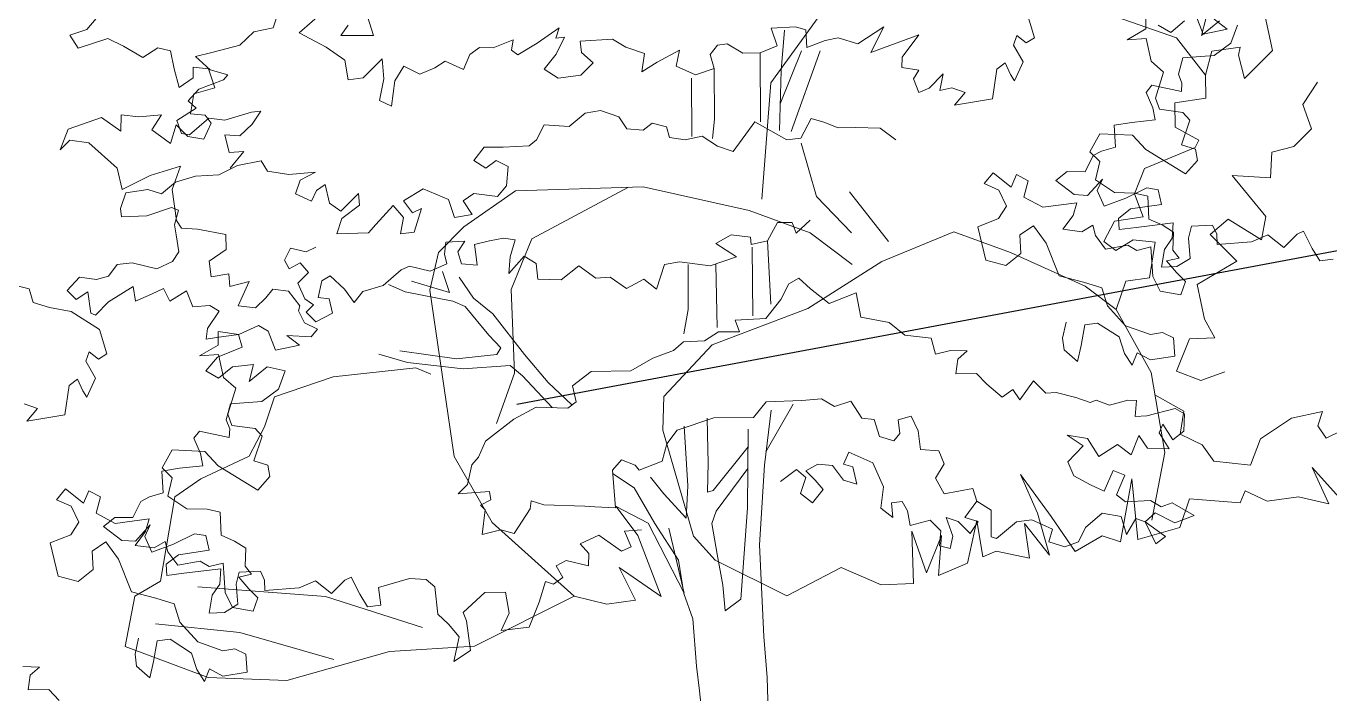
# Model space of a CAD drawing. Header units: millimetres. Extents: x -242231 to 419123, y -2399 to 525285.
# Drawn here: x -237621 to -233325, y 66756 to 68955 of the extents above; entities that cross this region are included whole.
import ezdxf

# ---------------------------------------------------------------- set-up
doc = ezdxf.new("R2010")
doc.units = ezdxf.units.MM

msp = doc.modelspace()

# ---------------------------------------------------------------- linework, layer by layer
at = {"color": 251, "linetype": 'Continuous', "lineweight": 15}
for p, q in [((-235167.388, 68768.681), (-234946.495, 69073.22)), ((-236806.983, 68949.551), (-236780.258, 69027.755)), ((-237420.162, 68943.307), (-237390.05, 68979.679)), ((-236721.377, 68933.146), (-236635.451, 69007.212)), ((-236475.697, 68923.862), (-236503.481, 69010.685)), ((-234322.496, 68996.793), (-234298.185, 68916.917)), ((-234105.91, 69012.392), (-233830.626, 68916.101)), ((-233932.245, 68945.565), (-233932.161, 68989.859)), ((-233766.79, 68991.021), (-233743.285, 68928.964)), ((-233748.488, 68923.736), (-233734.596, 68979.303)), ((-233514.334, 68875.063), (-233539.256, 68986.615)), ((-237476.303, 68925.696), (-237420.162, 68943.307)), ((-236916.759, 68892.607), (-236870.498, 68936.383)), ((-236870.498, 68936.383), (-236806.983, 68949.551)), ((-236559.047, 68958.592), (-236583.357, 68923.862)), ((-235864.977, 68949.237), (-235937.42, 68899.174)), ((-235875.376, 68915.297), (-235864.977, 68949.237)), ((-235085.379, 68952.185), (-235166.412, 68948.173)), ((-235166.412, 68948.173), (-235146.033, 68890.288)), ((-235122.311, 68941.919), (-235133.139, 68808.416)), ((-235051.436, 68943.262), (-235085.379, 68952.185)), ((-235048.596, 68884.196), (-235051.436, 68943.262)), ((-234794.507, 68953.109), (-234880.25, 68897.165)), ((-234837.488, 68867.553), (-234794.507, 68953.109)), ((-233993.729, 68910.34), (-233932.245, 68945.565)), ((-233849.202, 68934.155), (-233890.877, 68958.465)), ((-233804.054, 68972.356), (-233849.202, 68934.155)), ((-233689.448, 68972.356), (-233748.488, 68923.736)), ((-233743.285, 68928.964), (-233663.523, 68945.053)), ((-233663.523, 68945.053), (-233706.28, 68977.618)), ((-233651.558, 68898.442), (-233630.409, 68958.465)), ((-237449.271, 68881.963), (-237476.303, 68925.696)), ((-237350.823, 68913.646), (-237449.271, 68881.963)), ((-237299.193, 68888.446), (-237350.823, 68913.646)), ((-236631.978, 68885.661), (-236721.377, 68933.146)), ((-236583.357, 68923.862), (-236475.697, 68923.862)), ((-236016.393, 68909.658), (-236081.41, 68883.206)), ((-236021.625, 68875.71), (-236016.393, 68909.658)), ((-235937.42, 68899.174), (-236000.983, 68860.906)), ((-235847.317, 68918.197), (-235875.376, 68915.297)), ((-235874.739, 68862.142), (-235847.317, 68918.197)), ((-235688.606, 68911.99), (-235794.926, 68905.546)), ((-235794.926, 68905.546), (-235791.306, 68867.889)), ((-235644.362, 68885.328), (-235688.606, 68911.99)), ((-235311.39, 68896.508), (-235342.404, 68892.136)), ((-235259.771, 68865.403), (-235311.39, 68896.508)), ((-234988.015, 68907.705), (-235048.596, 68884.196)), ((-234945.179, 68916.483), (-234988.015, 68907.705)), ((-234880.25, 68897.165), (-234945.179, 68916.483)), ((-234679.39, 68926.312), (-234837.488, 68867.553)), ((-234734.161, 68852.592), (-234679.39, 68926.312)), ((-234357.225, 68923.862), (-234367.644, 68892.607)), ((-234325.97, 68899.552), (-234357.225, 68923.862)), ((-234298.185, 68916.917), (-234325.97, 68899.552)), ((-233930.828, 68914.555), (-233993.729, 68910.34)), ((-233914.729, 68839.223), (-233930.828, 68914.555)), ((-233830.626, 68916.101), (-233735.783, 68793.477)), ((-233706.813, 68857.751), (-233651.558, 68898.442)), ((-237235.774, 68851.414), (-237299.193, 68888.446)), ((-237186.988, 68883.804), (-237235.774, 68851.414)), ((-237144.927, 68873.388), (-237186.988, 68883.804)), ((-237132.439, 68813.859), (-237144.927, 68873.388)), ((-237062.621, 68854.404), (-237008.68, 68867.988)), ((-237013.956, 68811.153), (-237062.621, 68854.404)), ((-237008.68, 68867.988), (-236916.759, 68892.607)), ((-236570.946, 68842.795), (-236631.978, 68885.661)), ((-236158.229, 68861.205), (-236179.731, 68812.521)), ((-236127.179, 68884.032), (-236158.229, 68861.205)), ((-236081.41, 68883.206), (-236127.179, 68884.032)), ((-236000.983, 68860.906), (-236021.625, 68875.71)), ((-235913.959, 68813.491), (-235874.739, 68862.142)), ((-235791.306, 68867.889), (-235752.244, 68833.855)), ((-235583.16, 68864.823), (-235644.362, 68885.328)), ((-235592.1, 68804.021), (-235583.16, 68864.823)), ((-235468.555, 68875.242), (-235541.837, 68836.409)), ((-235478.973, 68823.148), (-235468.555, 68875.242)), ((-235342.404, 68892.136), (-235367.563, 68861.179)), ((-235367.563, 68861.179), (-235354.362, 68815.382)), ((-235202.185, 68866.77), (-235259.771, 68865.403)), ((-235146.033, 68890.288), (-235202.185, 68866.77)), ((-235202.185, 68866.77), (-235201.14, 68639.387)), ((-235065.686, 68873.314), (-235136.113, 68698.576)), ((-235004.166, 68873.314), (-235100.136, 68607.552)), ((-234735.702, 68818.635), (-234734.161, 68852.592)), ((-234367.644, 68892.607), (-234336.388, 68837.04)), ((-233824.502, 68796.892), (-233809.636, 68850.018)), ((-233809.636, 68850.018), (-233706.813, 68857.751)), ((-233735.783, 68793.477), (-233713.991, 68872.412)), ((-233713.991, 68872.412), (-233621.171, 68885.78)), ((-233621.171, 68885.78), (-233627.134, 68858.817)), ((-233627.134, 68858.817), (-233607.21, 68781.974)), ((-233607.21, 68781.974), (-233514.334, 68875.063)), ((-237116.365, 68752.999), (-237132.439, 68813.859)), ((-237070.257, 68819.781), (-237070.533, 68784.657)), ((-237019.918, 68813.859), (-237070.257, 68819.781)), ((-236999.192, 68751.677), (-237019.918, 68813.859)), ((-236956.404, 68794.802), (-237013.956, 68811.153)), ((-236559.257, 68777.805), (-236570.946, 68842.795)), ((-236447.914, 68847.459), (-236510.519, 68785.096)), ((-236441.95, 68781.452), (-236447.914, 68847.459)), ((-236376.085, 68823.229), (-236405.708, 68774.561)), ((-236322.982, 68796.551), (-236376.085, 68823.229)), ((-236274.218, 68817.129), (-236322.982, 68796.551)), ((-236240.217, 68839.212), (-236274.218, 68817.129)), ((-236179.731, 68812.521), (-236240.217, 68839.212)), ((-235868.244, 68783.875), (-235913.959, 68813.491)), ((-235752.244, 68833.855), (-235792.924, 68793.329)), ((-235541.837, 68836.409), (-235592.1, 68804.021)), ((-235414.937, 68794.826), (-235478.973, 68823.148)), ((-235354.362, 68815.382), (-235414.937, 68794.826)), ((-235354.362, 68815.382), (-235353.202, 68648.534)), ((-235133.139, 68808.416), (-235138.489, 68610.839)), ((-234679.613, 68809.669), (-234735.702, 68818.635)), ((-234697.569, 68781.473), (-234679.613, 68809.669)), ((-234423.211, 68812.73), (-234437.102, 68715.488)), ((-234395.427, 68833.567), (-234423.211, 68812.73)), ((-234378.063, 68795.364), (-234395.427, 68833.567)), ((-234336.388, 68837.04), (-234364.171, 68774.528)), ((-233873.504, 68803.786), (-233914.729, 68839.223)), ((-237070.533, 68784.657), (-237116.365, 68752.999)), ((-237050.989, 68747.734), (-236969.723, 68778.586)), ((-236969.723, 68778.586), (-236956.404, 68794.802)), ((-236510.519, 68785.096), (-236559.257, 68777.805)), ((-236456.032, 68709.69), (-236441.95, 68781.452)), ((-236405.708, 68774.561), (-236416.658, 68691.178)), ((-235792.924, 68793.329), (-235868.244, 68783.875)), ((-235428.248, 68783.039), (-235427.137, 68591.091)), ((-235197.106, 68384.682), (-235167.388, 68768.681)), ((-234679.752, 68735.844), (-234697.569, 68781.473)), ((-234599.905, 68797.706), (-234645.765, 68750.546)), ((-234610.343, 68743.096), (-234599.905, 68797.706)), ((-234364.171, 68774.528), (-234378.063, 68795.364)), ((-233900.194, 68718.122), (-233873.504, 68803.786)), ((-233812.746, 68767.34), (-233824.502, 68796.892)), ((-233814.472, 68739.672), (-233812.746, 68767.34)), ((-233733.859, 68717.475), (-233735.783, 68793.477)), ((-233414.498, 68696.597), (-233366.662, 68770.285)), ((-237086.498, 68709.412), (-237050.989, 68747.734)), ((-237079.139, 68665.806), (-237068.419, 68731.5)), ((-237068.419, 68731.5), (-236999.192, 68751.677)), ((-234645.765, 68750.546), (-234679.752, 68735.844)), ((-234570.461, 68751.878), (-234610.343, 68743.096)), ((-234527.397, 68736.326), (-234570.461, 68751.878)), ((-234562.126, 68694.65), (-234527.397, 68736.326)), ((-233930.925, 68736.559), (-233911.685, 68760.145)), ((-233908.873, 68686.315), (-233930.925, 68736.559)), ((-233911.685, 68760.145), (-233814.472, 68739.672)), ((-237123.534, 68644.517), (-237059.969, 68684.261)), ((-237059.969, 68684.261), (-237086.498, 68709.412)), ((-236416.658, 68691.178), (-236456.032, 68709.69)), ((-234437.102, 68715.488), (-234562.126, 68694.65)), ((-233901.295, 68645.903), (-233908.873, 68686.315)), ((-233886.976, 68681.184), (-233900.194, 68718.122)), ((-233810.218, 68670.703), (-233886.976, 68681.184)), ((-233733.859, 68717.475), (-233836.867, 68702.64)), ((-233836.867, 68702.64), (-233835.374, 68622.744)), ((-233386.357, 68617.152), (-233414.498, 68696.597)), ((-237481.843, 68615.468), (-237372.284, 68653.961)), ((-237372.284, 68653.961), (-237308.583, 68609.406)), ((-237308.583, 68609.406), (-237307.141, 68662.845)), ((-237307.141, 68662.845), (-237249.432, 68656.541)), ((-237249.432, 68656.541), (-237174.121, 68662.304)), ((-237174.121, 68662.304), (-237206.696, 68613.641)), ((-237108.85, 68601.671), (-237123.534, 68644.517)), ((-237018.689, 68651.7), (-237082.282, 68597.19)), ((-237030.9, 68662.032), (-237079.139, 68665.806)), ((-237035.482, 68582.309), (-237010.28, 68635.415)), ((-237010.28, 68635.415), (-237030.9, 68662.032)), ((-236965.546, 68645.692), (-237018.689, 68651.7)), ((-236878.383, 68672.105), (-236965.546, 68645.692)), ((-236847.37, 68674.998), (-236878.383, 68672.105)), ((-236875.505, 68632.233), (-236847.37, 68674.998)), ((-235778.397, 68668.537), (-235831.635, 68624.343)), ((-235728.179, 68677.301), (-235778.397, 68668.537)), ((-235667.682, 68656.515), (-235728.179, 68677.301)), ((-235641.181, 68616.599), (-235667.682, 68656.515)), ((-235558.46, 68635.637), (-235588.035, 68612.068)), ((-235511.235, 68623.735), (-235558.46, 68635.637)), ((-235353.202, 68648.534), (-235359.23, 68585.056)), ((-235220.335, 68639.423), (-235291.392, 68542.109)), ((-235114.138, 68580.899), (-235220.335, 68639.423)), ((-235034.275, 68650.882), (-235068.357, 68585.98)), ((-234992.955, 68638.991), (-235034.275, 68650.882)), ((-234945.743, 68619.706), (-234992.955, 68638.991)), ((-234036.739, 68628.539), (-233978.361, 68637.723)), ((-233978.361, 68637.723), (-233901.295, 68645.903)), ((-233814.849, 68564.404), (-233786.641, 68645.558)), ((-233786.641, 68645.558), (-233810.218, 68670.703)), ((-237508.492, 68547.363), (-237481.843, 68615.468)), ((-237206.696, 68613.641), (-237144.283, 68568.091)), ((-237144.283, 68568.091), (-237126.516, 68630.273)), ((-237126.516, 68630.273), (-237088.023, 68591.78)), ((-237082.282, 68597.19), (-237108.85, 68601.671)), ((-236951.488, 68538.369), (-236965.38, 68597.409)), ((-236965.38, 68597.409), (-236916.759, 68593.936)), ((-236916.759, 68593.936), (-236875.505, 68632.233)), ((-235914.307, 68630.407), (-235939.503, 68580.254)), ((-235831.635, 68624.343), (-235914.307, 68630.407)), ((-235588.035, 68612.068), (-235641.181, 68616.599)), ((-235500.967, 68588.279), (-235511.235, 68623.735)), ((-235393.175, 68592.504), (-235449.304, 68580.798)), ((-235343.035, 68559.925), (-235393.175, 68592.504)), ((-234886.68, 68621.071), (-234945.743, 68619.706)), ((-234806.952, 68619.443), (-234886.68, 68621.071)), ((-234755.348, 68580.956), (-234806.952, 68619.443)), ((-234116.099, 68541.352), (-234083.504, 68600.35)), ((-234083.504, 68600.35), (-233975.729, 68595.716)), ((-234031.669, 68556.617), (-234036.739, 68628.539)), ((-233975.729, 68595.716), (-233931.523, 68548.383)), ((-233835.374, 68622.744), (-233757.602, 68579.567)), ((-233444.728, 68558.647), (-233386.357, 68617.152)), ((-237475.921, 68579.935), (-237508.492, 68547.363)), ((-237413.739, 68571.051), (-237475.921, 68579.935)), ((-237320.626, 68487.617), (-237413.739, 68571.051)), ((-237088.023, 68591.78), (-237035.482, 68582.309)), ((-236145.817, 68512.088), (-236111.402, 68556.337)), ((-236111.402, 68556.337), (-236048.808, 68556.837)), ((-235963.163, 68561.104), (-236048.808, 68556.837)), ((-235939.503, 68580.254), (-235963.163, 68561.104)), ((-235449.304, 68580.798), (-235500.967, 68588.279)), ((-235291.392, 68542.109), (-235343.035, 68559.925)), ((-235068.357, 68585.98), (-235114.138, 68580.899)), ((-235016.22, 68394.152), (-235067.496, 68569.213)), ((-234077.465, 68543.415), (-234031.669, 68556.617)), ((-233936.65, 68486.531), (-233769.36, 68554.91)), ((-233768.627, 68549.907), (-233814.849, 68564.404)), ((-233769.36, 68554.91), (-233757.602, 68579.567)), ((-233761.794, 68512.625), (-233768.627, 68549.907)), ((-233517.17, 68539.864), (-233444.728, 68558.647)), ((-236902.867, 68541.843), (-236951.488, 68538.369)), ((-236948.128, 68487.674), (-236902.867, 68541.843)), ((-236924.488, 68496.487), (-236846.205, 68511.104)), ((-236846.205, 68511.104), (-236825.599, 68477.106)), ((-236106.485, 68487.505), (-236145.817, 68512.088)), ((-236072.069, 68512.088), (-236106.485, 68487.505)), ((-236032.738, 68492.422), (-236072.069, 68512.088)), ((-234132.225, 68475.6), (-234105.547, 68528.703)), ((-234083.678, 68508.807), (-234116.099, 68541.352)), ((-234105.547, 68528.703), (-234077.465, 68543.415)), ((-234097.365, 68448.414), (-234083.678, 68508.807)), ((-233931.523, 68548.383), (-233801.743, 68468.406)), ((-233801.743, 68468.406), (-233761.794, 68512.625)), ((-233521.749, 68455.707), (-233517.17, 68539.864)), ((-237304.518, 68417.453), (-237320.626, 68487.617)), ((-237111.711, 68494.064), (-237211.412, 68463.047)), ((-237139.151, 68417.138), (-237111.711, 68494.064)), ((-237061.869, 68461.312), (-236985.083, 68465.596)), ((-236985.083, 68465.596), (-236924.488, 68496.487)), ((-236825.599, 68477.106), (-236754.747, 68466.635)), ((-236754.747, 68466.635), (-236667.62, 68473.852)), ((-236667.62, 68473.852), (-236717.871, 68447.37)), ((-236037.654, 68428.507), (-236032.738, 68492.422)), ((-234464.537, 68436.57), (-234434.926, 68472.103)), ((-234434.926, 68472.103), (-234375.705, 68424.726)), ((-234375.705, 68424.726), (-234357.939, 68466.18)), ((-234357.939, 68466.18), (-234319.444, 68445.453)), ((-234228.253, 68446.252), (-234191.284, 68475.712)), ((-234191.284, 68475.712), (-234132.225, 68475.6)), ((-233968.788, 68402.189), (-233936.65, 68486.531)), ((-237211.412, 68463.047), (-237304.518, 68417.453)), ((-237174.195, 68402.467), (-237128.351, 68440.769)), ((-237128.351, 68440.769), (-237061.869, 68461.312)), ((-236717.871, 68447.37), (-236732.695, 68402.926)), ((-236663.305, 68413.308), (-236635.213, 68433.925)), ((-236635.213, 68433.925), (-236620.565, 68371.884)), ((-236067.153, 68394.092), (-236037.654, 68428.507)), ((-236007.856, 68412.664), (-235587.405, 68426.223)), ((-235954.753, 68254.112), (-235636.209, 68424.649)), ((-235587.405, 68426.223), (-235238.992, 68347.966)), ((-234416.069, 68414.943), (-234464.537, 68436.57)), ((-234319.444, 68445.453), (-234334.25, 68392.154)), ((-234167.804, 68400.366), (-234228.253, 68446.252)), ((-234074.941, 68451.42), (-234123.515, 68397.329)), ((-234035.147, 68406.836), (-234097.365, 68448.414)), ((-234092.305, 68413.218), (-234074.941, 68451.42)), ((-233928.57, 68422.059), (-233998.029, 68388.231)), ((-233891.668, 68416.082), (-233928.57, 68422.059)), ((-233536.797, 68328.292), (-233647.984, 68462.575)), ((-233647.984, 68462.575), (-233521.749, 68455.707)), ((-237309.197, 68354.305), (-237291.833, 68406.399)), ((-237291.833, 68406.399), (-237219.938, 68417.319)), ((-237219.938, 68417.319), (-237174.195, 68402.467)), ((-237124.579, 68315.233), (-237139.151, 68417.138)), ((-236732.695, 68402.926), (-236680.602, 68378.616)), ((-236680.602, 68378.616), (-236663.305, 68413.308)), ((-236583.704, 68345.237), (-236526.01, 68403.45)), ((-236526.01, 68403.45), (-236521.652, 68365.79)), ((-236376.894, 68379.342), (-236312.979, 68418.674)), ((-236347.395, 68340.009), (-236376.894, 68379.342)), ((-236312.979, 68418.674), (-236229.399, 68384.258)), ((-236229.399, 68384.258), (-236209.732, 68325.259)), ((-236180.233, 68379.342), (-236145.817, 68403.924)), ((-236150.734, 68335.093), (-236180.233, 68379.342)), ((-236178.515, 68294.096), (-236007.856, 68412.664)), ((-236145.817, 68403.924), (-236067.153, 68394.092)), ((-234901.161, 68273.887), (-235016.22, 68394.152)), ((-234779.823, 68245.751), (-234907.701, 68409.781)), ((-234390.511, 68362.543), (-234416.069, 68414.943)), ((-234334.25, 68392.154), (-234271.479, 68358.561)), ((-234123.515, 68397.329), (-234167.804, 68400.366)), ((-234068.952, 68361.79), (-234092.305, 68413.218)), ((-233998.029, 68388.231), (-234068.952, 68361.79)), ((-233968.708, 68405.234), (-234035.147, 68406.836)), ((-233940.187, 68326.595), (-233968.788, 68402.189)), ((-233925.625, 68395.115), (-233968.708, 68405.234)), ((-233921.623, 68319.507), (-233925.625, 68395.115)), ((-233880.458, 68368.07), (-233891.668, 68416.082)), ((-237305.724, 68326.522), (-237309.197, 68354.305)), ((-237141.796, 68358.11), (-237223.057, 68330.211)), ((-237118.19, 68348.468), (-237141.796, 68358.11)), ((-237131.57, 68300.507), (-237118.19, 68348.468)), ((-236620.565, 68371.884), (-236583.704, 68345.237)), ((-236521.652, 68365.79), (-236580.795, 68321.608)), ((-236468.754, 68302.212), (-236411.31, 68364.592)), ((-236411.31, 68364.592), (-236376.894, 68325.259)), ((-236317.896, 68354.759), (-236347.395, 68340.009)), ((-236342.479, 68276.094), (-236317.896, 68354.759)), ((-236209.732, 68325.259), (-236150.734, 68335.093)), ((-235238.992, 68347.966), (-235037.972, 68273.732)), ((-234417.16, 68321.089), (-234390.511, 68362.543)), ((-234271.479, 68358.561), (-234159.238, 68373.113)), ((-234159.238, 68373.113), (-234171.127, 68331.793)), ((-234021.779, 68321.834), (-233981.855, 68352.765)), ((-233981.855, 68352.765), (-233880.458, 68368.07)), ((-237223.057, 68330.211), (-237305.724, 68326.522)), ((-237125.726, 68268.013), (-237131.57, 68300.507)), ((-237108.385, 68290.101), (-237124.579, 68315.233)), ((-236580.795, 68321.608), (-236597.252, 68270.955)), ((-236493.065, 68274.428), (-236468.754, 68302.212)), ((-236376.894, 68325.259), (-236386.727, 68271.178)), ((-236262.242, 68209.827), (-236178.515, 68294.096)), ((-235178.259, 68248.07), (-235145.662, 68308.545)), ((-235145.662, 68308.545), (-235096.937, 68308.452)), ((-235096.937, 68308.452), (-235083.716, 68272.991)), ((-235083.716, 68272.991), (-235037.865, 68315.722)), ((-234485.264, 68294.438), (-234417.16, 68321.089)), ((-234459.324, 68184.691), (-234485.264, 68294.438)), ((-234301.679, 68297.4), (-234346.954, 68267.162)), ((-234259.891, 68240.419), (-234301.679, 68297.4)), ((-234171.127, 68331.793), (-234205.174, 68286.087)), ((-234142.601, 68277.584), (-234106.223, 68299.187)), ((-234106.223, 68299.187), (-234097.43, 68265.211)), ((-234070.27, 68245.862), (-234035.633, 68312.849)), ((-234035.633, 68312.849), (-233940.187, 68326.595)), ((-234019.374, 68284.72), (-234021.779, 68321.834)), ((-233964.252, 68292.194), (-234019.374, 68284.72)), ((-233841.675, 68306.726), (-233964.252, 68292.194)), ((-233878.248, 68300.361), (-233921.623, 68319.507)), ((-233841.235, 68276.536), (-233878.248, 68300.361)), ((-233844.723, 68256.531), (-233841.675, 68306.726)), ((-233781.158, 68296.275), (-233791.57, 68256.43)), ((-233711.757, 68299.097), (-233781.158, 68296.275)), ((-233720.226, 68268.476), (-233660.676, 68318.801)), ((-233698.525, 68269.542), (-233711.757, 68299.097)), ((-233660.676, 68318.801), (-233550.735, 68251.137)), ((-233550.735, 68251.137), (-233536.797, 68328.292)), ((-237116.973, 68211.889), (-237125.726, 68268.013)), ((-237055.451, 68286.79), (-237108.385, 68290.101)), ((-236962.252, 68269.152), (-237055.451, 68286.79)), ((-236960.87, 68218.948), (-236962.252, 68269.152)), ((-236597.252, 68270.955), (-236493.065, 68274.428)), ((-236386.727, 68271.178), (-236342.479, 68276.094)), ((-236093.689, 68248.333), (-236047.902, 68257.105)), ((-236047.902, 68257.105), (-236009.524, 68251.127)), ((-236009.524, 68251.127), (-236025.428, 68195.398)), ((-236023.048, 68087.341), (-235954.753, 68254.112)), ((-235348.074, 68239.533), (-235297.819, 68267.492)), ((-235297.819, 68267.492), (-235234.344, 68259.988)), ((-235234.344, 68259.988), (-235232.175, 68235.622)), ((-235037.972, 68273.732), (-234899.218, 68169.912)), ((-234801.676, 68180.215), (-234564.669, 68277.09)), ((-234564.669, 68277.09), (-234377.24, 68209.973)), ((-234346.954, 68267.162), (-234344.116, 68206.619)), ((-234205.174, 68286.087), (-234142.601, 68277.584)), ((-234097.43, 68265.211), (-234065.031, 68220.854)), ((-233973.574, 68250.931), (-234030.564, 68216.152)), ((-233901.659, 68243.574), (-233973.574, 68250.931)), ((-233870.632, 68219.668), (-233844.723, 68256.531)), ((-233842.715, 68217.452), (-233841.235, 68276.536)), ((-233791.57, 68256.43), (-233785.79, 68189.977)), ((-233632.468, 68180.917), (-233720.226, 68268.476)), ((-233697.113, 68235.58), (-233698.525, 68269.542)), ((-233530.207, 68267.745), (-233583.407, 68244.223)), ((-233477.601, 68225.681), (-233530.207, 68267.745)), ((-233433.493, 68269.777), (-233477.601, 68225.681)), ((-233412.065, 68279.332), (-233433.493, 68269.777)), ((-233384.119, 68223.173), (-233412.065, 68279.332)), ((-237137.706, 68179.445), (-237116.973, 68211.889)), ((-237017.258, 68180.932), (-236960.87, 68218.948)), ((-236769.303, 68183.788), (-236749.485, 68223.426)), ((-236749.485, 68223.426), (-236697.955, 68211.534)), ((-236697.955, 68211.534), (-236666.245, 68227.39)), ((-236290.528, 68085.744), (-236262.242, 68209.827)), ((-236238.153, 68243.245), (-236242.117, 68203.607)), ((-236174.732, 68247.209), (-236238.153, 68243.245)), ((-236198.515, 68211.534), (-236174.732, 68247.209)), ((-236186.623, 68171.896), (-236198.515, 68211.534)), ((-236093.689, 68248.333), (-236143.021, 68235.317)), ((-236143.021, 68235.317), (-236139.057, 68203.607)), ((-235279.83, 68195.398), (-235348.074, 68239.533)), ((-235232.175, 68235.622), (-235178.259, 68248.07)), ((-235228.5, 68227.494), (-235226.813, 68001.246)), ((-235178.259, 68248.07), (-235167.607, 68039.774)), ((-234344.116, 68206.619), (-234393.471, 68167.113)), ((-234377.24, 68209.973), (-234131.213, 68099.011)), ((-234217.277, 68132.553), (-234259.891, 68240.419)), ((-234030.564, 68216.152), (-234070.27, 68245.862)), ((-234065.031, 68220.854), (-233991.181, 68234.002)), ((-233991.181, 68234.002), (-233961.684, 68216.228)), ((-233961.684, 68216.228), (-233915.891, 68227.954)), ((-233920.121, 68125.774), (-233901.659, 68243.574)), ((-233915.891, 68227.954), (-233908.693, 68130.49)), ((-233880.342, 68160.626), (-233870.632, 68219.668)), ((-233821.988, 68190.801), (-233842.715, 68217.452)), ((-233583.407, 68244.223), (-233697.113, 68235.58)), ((-233359.097, 68181.784), (-233384.119, 68223.173)), ((-237348.938, 68131.122), (-237320.811, 68169.457)), ((-237320.811, 68169.457), (-237270.599, 68175.269)), ((-237270.599, 68175.269), (-237189.428, 68155.919)), ((-237189.428, 68155.919), (-237137.706, 68179.445)), ((-237011.243, 68128.978), (-237017.258, 68180.932)), ((-236753.448, 68156.041), (-236769.303, 68183.788)), ((-236717.774, 68175.86), (-236753.448, 68156.041)), ((-236690.027, 68144.149), (-236717.774, 68175.86)), ((-236357.067, 68163.968), (-236384.814, 68152.077)), ((-236289.682, 68148.113), (-236357.067, 68163.968)), ((-236234.189, 68171.896), (-236289.682, 68148.113)), ((-236242.117, 68203.607), (-236234.189, 68171.896)), ((-236135.094, 68167.932), (-236186.623, 68171.896)), ((-236139.057, 68203.607), (-236135.094, 68167.932)), ((-236030.405, 68140.428), (-235980.095, 68197.916)), ((-236025.428, 68195.398), (-236030.405, 68140.428)), ((-235980.095, 68197.916), (-235940.277, 68172.74)), ((-235940.277, 68172.74), (-235935.206, 68121.791)), ((-235857.694, 68119.429), (-235800.024, 68165.091)), ((-235800.024, 68165.091), (-235743.993, 68125.119)), ((-235543.579, 68088.883), (-235518.003, 68170.461)), ((-235518.003, 68170.461), (-235467.785, 68179.224)), ((-235467.785, 68179.224), (-235367.408, 68165.745)), ((-235439.748, 68170.312), (-235439.766, 68021.49)), ((-235367.408, 68165.745), (-235279.83, 68195.398)), ((-235348.206, 68170.139), (-235344.144, 67962.119)), ((-235044.796, 68025.139), (-234801.676, 68180.215)), ((-234393.471, 68167.113), (-234459.324, 68184.691)), ((-233830.135, 68163.483), (-233880.342, 68160.626)), ((-233863.443, 68181.919), (-233821.988, 68190.801)), ((-233830.871, 68143.426), (-233863.443, 68181.919)), ((-233785.79, 68189.977), (-233830.135, 68163.483)), ((-233763.282, 68103.629), (-233632.468, 68180.917)), ((-233314.375, 68187.479), (-233359.097, 68181.784)), ((-237484.865, 68084.133), (-237444.915, 68128.351)), ((-237444.915, 68128.351), (-237388.823, 68120.863)), ((-237388.823, 68120.863), (-237348.938, 68131.122)), ((-236952.163, 68139.201), (-237011.243, 68128.978)), ((-236949.289, 68097.853), (-236952.163, 68139.201)), ((-236725.702, 68108.475), (-236690.027, 68144.149)), ((-236618.679, 68132.258), (-236646.426, 68116.403)), ((-236571.113, 68088.656), (-236618.679, 68132.258)), ((-236384.814, 68152.077), (-236444.271, 68100.547)), ((-236225.162, 68078.038), (-236248.932, 68146.467)), ((-236147.047, 68058.917), (-236194.35, 68128.126)), ((-235935.206, 68121.791), (-235857.694, 68119.429)), ((-235743.993, 68125.119), (-235696.74, 68127.982)), ((-235696.74, 68127.982), (-235642.18, 68090.965)), ((-235642.18, 68090.965), (-235586.014, 68121.865)), ((-235586.014, 68121.865), (-235543.579, 68088.883)), ((-235075.139, 68125.324), (-235107.658, 68106.192)), ((-235036.817, 68089.816), (-235075.139, 68125.324)), ((-234137.586, 68111.732), (-234217.277, 68132.553)), ((-233998.214, 68114.527), (-233920.121, 68125.774)), ((-233908.693, 68130.49), (-233885.162, 68081.721)), ((-233801.26, 68113.815), (-233830.871, 68143.426)), ((-237702.275, 68112.572), (-237610.775, 68090.251)), ((-237610.775, 68090.251), (-237597.574, 68044.455)), ((-237455.391, 68054.546), (-237484.865, 68084.133)), ((-237416.857, 68079.946), (-237455.391, 68054.546)), ((-237406.751, 68010.158), (-237416.857, 68079.946)), ((-237267.795, 68097.008), (-237349.098, 68046.962)), ((-237260.502, 68049.747), (-237267.795, 68097.008)), ((-237167.404, 68090.911), (-237207.306, 68071.792)), ((-237146.812, 68049.531), (-237167.404, 68090.911)), ((-237092.117, 68083.386), (-237146.812, 68049.531)), ((-237071.547, 68030.193), (-237092.117, 68083.386)), ((-236885.768, 68113.974), (-236949.289, 68097.853)), ((-236921.356, 68034.31), (-236885.768, 68113.974)), ((-236807.562, 68088.725), (-236831.24, 68060.716)), ((-236756.385, 68082.476), (-236807.562, 68088.725)), ((-236719.076, 68033.926), (-236756.385, 68082.476)), ((-236701.918, 68056.945), (-236725.702, 68108.475)), ((-236646.426, 68116.403), (-236658.317, 68060.909)), ((-236539.403, 68045.054), (-236571.113, 68088.656)), ((-236511.656, 68080.728), (-236539.403, 68045.054)), ((-236444.271, 68100.547), (-236511.656, 68080.728)), ((-236371.513, 68079.946), (-236427.08, 68104.257)), ((-236214.985, 68048.759), (-236371.513, 68079.946)), ((-236350.675, 68114.674), (-236225.162, 68078.038)), ((-236210.364, 67537.599), (-236290.528, 68085.744)), ((-236011.104, 67812.117), (-236023.048, 68087.341)), ((-235107.658, 68106.192), (-235134.333, 68054.564)), ((-234974.897, 68040.973), (-235036.817, 68089.816)), ((-234076.639, 68093.087), (-234137.586, 68111.732)), ((-234131.213, 68099.011), (-234029.102, 68021.509)), ((-234058.004, 68033.325), (-234076.639, 68093.087)), ((-234029.102, 68021.509), (-233998.214, 68114.527)), ((-233885.162, 68081.721), (-233816.527, 68069.779)), ((-233816.527, 68069.779), (-233801.26, 68113.815)), ((-233738.608, 67990.285), (-233763.282, 68103.629)), ((-237597.574, 68044.455), (-237542.974, 68028.11)), ((-237349.098, 68046.962), (-237392, 68002.749)), ((-237207.306, 68071.792), (-237260.502, 68049.747)), ((-237015.432, 68034.515), (-237071.547, 68030.193)), ((-236984.46, 68016.739), (-237015.432, 68034.515)), ((-236864.524, 68026.82), (-236921.356, 68034.31)), ((-236831.24, 68060.716), (-236864.524, 68026.82)), ((-236723.536, 68017.693), (-236719.076, 68033.926)), ((-236674.172, 68037.126), (-236701.918, 68056.945)), ((-236697.955, 68013.344), (-236674.172, 68037.126)), ((-236658.317, 68060.909), (-236622.643, 68056.945)), ((-236622.643, 68056.945), (-236610.751, 68009.38)), ((-236174.349, 68031.932), (-236214.985, 68048.759)), ((-236083.076, 68007.328), (-236147.047, 68058.917)), ((-235134.333, 68054.564), (-235183.174, 67992.645)), ((-234927.612, 68060.078), (-234974.897, 68040.973)), ((-234886.239, 68076.24), (-234927.612, 68060.078)), ((-234871.218, 67996.594), (-234886.239, 68076.24)), ((-237542.974, 68028.11), (-237472.065, 68014.774)), ((-237472.065, 68014.774), (-237378.296, 67955.734)), ((-237392, 68002.749), (-237406.751, 68010.158)), ((-237022.958, 67959.228), (-236984.46, 68016.739)), ((-236702.942, 67977.789), (-236723.536, 68017.693)), ((-236666.245, 67981.633), (-236697.955, 68013.344)), ((-236610.751, 68009.38), (-236666.245, 67981.633)), ((-236095.616, 67937.643), (-236174.349, 68031.932)), ((-235978.633, 67873.526), (-236083.076, 68007.328)), ((-235439.766, 68021.49), (-235453.528, 67942.073)), ((-235359.952, 67905.897), (-235044.796, 68025.139)), ((-235183.174, 67992.645), (-235284.493, 67986.176)), ((-234777.449, 67979.23), (-234871.218, 67996.594)), ((-233999.068, 67968.247), (-234058.004, 68033.325)), ((-234029.102, 68021.509), (-233914.855, 67813.829)), ((-237378.296, 67955.734), (-237353.986, 67875.858)), ((-237027.455, 67923.801), (-237022.958, 67959.228)), ((-236988.045, 67904.506), (-236987.961, 67948.8)), ((-236987.961, 67948.8), (-236920.059, 67939.811)), ((-236920.059, 67939.811), (-236855.038, 67969.218)), ((-236855.038, 67969.218), (-236822.59, 67949.962)), ((-236822.59, 67949.962), (-236799.085, 67887.905)), ((-236660.162, 67957.036), (-236702.942, 67977.789)), ((-236680.881, 67931.975), (-236660.162, 67957.036)), ((-235340.06, 67947.973), (-235385.597, 67918.466)), ((-235270.602, 67947.973), (-235340.06, 67947.973)), ((-235284.493, 67986.176), (-235270.602, 67947.973)), ((-234725.356, 67937.556), (-234777.449, 67979.23)), ((-234193.944, 67980.429), (-234205.857, 67927.297)), ((-234144.742, 67903.58), (-234132.899, 67971.683)), ((-234132.899, 67971.683), (-234090.594, 67977.28)), ((-234090.594, 67977.28), (-234019.81, 67931.374)), ((-233916.741, 67939.112), (-233999.068, 67968.247)), ((-233704.643, 67928.379), (-233738.608, 67990.285)), ((-236993.484, 67929.642), (-237027.455, 67923.801)), ((-236921.116, 67939.84), (-236993.484, 67929.642)), ((-236908.646, 67897.736), (-236921.116, 67939.84)), ((-236719.323, 67903.994), (-236762.08, 67936.559)), ((-236762.08, 67936.559), (-236680.881, 67931.975)), ((-236056.773, 67895.765), (-236095.616, 67937.643)), ((-235519.987, 67735.145), (-235359.952, 67905.897)), ((-235454.999, 67914.906), (-235487.535, 67886.915)), ((-235385.597, 67918.466), (-235454.999, 67914.906)), ((-234638.534, 67927.137), (-234725.356, 67937.556)), ((-234624.642, 67875.042), (-234638.534, 67927.137)), ((-234205.857, 67927.297), (-234201.002, 67888.774)), ((-234019.81, 67931.374), (-234002.612, 67876.93)), ((-233876.561, 67945.867), (-233916.741, 67939.112)), ((-233841.159, 67928.081), (-233876.561, 67945.867)), ((-233836.793, 67868.046), (-233841.159, 67928.081)), ((-233830.744, 67818.37), (-233787.621, 67924.778)), ((-233787.621, 67924.778), (-233704.643, 67928.379)), ((-237413.025, 67882.803), (-237423.444, 67851.548)), ((-237381.77, 67858.493), (-237413.025, 67882.803)), ((-237353.986, 67875.858), (-237381.77, 67858.493)), ((-237049.529, 67869.281), (-236988.045, 67904.506)), ((-236986.628, 67873.496), (-237049.529, 67869.281)), ((-237027.892, 67819.478), (-236989.69, 67864.626)), ((-236989.69, 67864.626), (-236908.646, 67897.736)), ((-236970.529, 67798.164), (-236986.628, 67873.496)), ((-236799.085, 67887.905), (-236719.323, 67903.994)), ((-236364.567, 67847.261), (-236458.336, 67875.045)), ((-236388.877, 67885.462), (-236202.286, 67859.545)), ((-236202.286, 67859.545), (-236069.901, 67873.832)), ((-236069.901, 67873.832), (-236056.773, 67895.765)), ((-235901.007, 67781.766), (-235978.633, 67873.526)), ((-235487.535, 67886.915), (-235555.38, 67861.151)), ((-234575.058, 67886.658), (-234624.642, 67875.042)), ((-234520.455, 67885.461), (-234575.058, 67886.658)), ((-234551.488, 67858.559), (-234520.455, 67885.461)), ((-234201.002, 67888.774), (-234156.586, 67850.28)), ((-234156.586, 67850.28), (-234144.742, 67903.58)), ((-234002.612, 67876.93), (-233977.167, 67838.273)), ((-233977.167, 67838.273), (-233960.848, 67879.584)), ((-233960.848, 67879.584), (-233916.598, 67855.876)), ((-233916.598, 67855.876), (-233836.793, 67868.046)), ((-237423.444, 67851.548), (-237392.189, 67795.981)), ((-236986.217, 67795.167), (-237027.892, 67819.478)), ((-236941.069, 67833.369), (-236986.217, 67795.167)), ((-236871.611, 67840.315), (-236941.069, 67833.369)), ((-236885.503, 67784.748), (-236871.611, 67840.315)), ((-236826.463, 67833.369), (-236885.503, 67784.748)), ((-236767.424, 67819.478), (-236826.463, 67833.369)), ((-236788.574, 67759.455), (-236767.424, 67819.478)), ((-236609.371, 67799.806), (-236336.754, 67829.837)), ((-236180.503, 67826.424), (-236364.567, 67847.261)), ((-236336.754, 67829.837), (-236287.628, 67809.218)), ((-236026.091, 67837.006), (-236180.503, 67826.424)), ((-235984.82, 67803.353), (-236026.091, 67837.006)), ((-235628.311, 67819.476), (-235759.342, 67818.035)), ((-235555.38, 67861.151), (-235628.311, 67819.476)), ((-234557.487, 67809.845), (-234551.488, 67858.559)), ((-237451.227, 67792.508), (-237479.011, 67771.67)), ((-237433.863, 67754.305), (-237451.227, 67792.508)), ((-237392.189, 67795.981), (-237419.971, 67733.469)), ((-236929.305, 67762.727), (-236970.529, 67798.164)), ((-236801.909, 67734.37), (-236609.371, 67799.806)), ((-236070.356, 67646.649), (-236011.104, 67812.117)), ((-235888.024, 67698.683), (-235984.82, 67803.353)), ((-235822.303, 67707.417), (-235901.007, 67781.766)), ((-235759.342, 67818.035), (-235820.707, 67770.167)), ((-234489.565, 67811.193), (-234557.487, 67809.845)), ((-234455.673, 67775.693), (-234489.565, 67811.193)), ((-234302.095, 67787.213), (-234346.51, 67723.807)), ((-234260.832, 67745.792), (-234302.095, 67787.213)), ((-233914.855, 67813.829), (-233869.517, 67550.979)), ((-233751.233, 67788.072), (-233830.744, 67818.37)), ((-233671.789, 67816.214), (-233751.233, 67788.072)), ((-237479.011, 67771.67), (-237492.902, 67674.429)), ((-237419.971, 67733.469), (-237433.863, 67754.305)), ((-236955.995, 67677.063), (-236929.305, 67762.727)), ((-236843.828, 67718.764), (-236788.574, 67759.455)), ((-236834.628, 67635.669), (-236801.909, 67734.37)), ((-235820.707, 67770.167), (-235808.257, 67717.726)), ((-235522.445, 67624.014), (-235519.987, 67735.145)), ((-234405.553, 67732.779), (-234455.673, 67775.693)), ((-234370.069, 67757.811), (-234405.553, 67732.779)), ((-234346.51, 67723.807), (-234370.069, 67757.811)), ((-234226.866, 67748.681), (-234260.832, 67745.792)), ((-234161.931, 67732.316), (-234226.866, 67748.681)), ((-233806.827, 67687.215), (-233902.201, 67740.466)), ((-237583.197, 67695.267), (-237626.261, 67710.819)), ((-237617.927, 67653.591), (-237583.197, 67695.267)), ((-236961.518, 67657.905), (-236946.651, 67711.031)), ((-236946.651, 67711.031), (-236843.828, 67718.764)), ((-235939.699, 67700.259), (-236013.599, 67660.533)), ((-235836.35, 67697.108), (-235939.699, 67700.259)), ((-235808.257, 67717.726), (-235836.35, 67697.108)), ((-235224.398, 67666.416), (-235182.22, 67718.013)), ((-235188.543, 67509.541), (-235166.477, 67690.583)), ((-235183.451, 67553.104), (-235093.645, 67710.463)), ((-235182.22, 67718.013), (-235065.568, 67722.221)), ((-235065.568, 67722.221), (-235000.591, 67728.003)), ((-235000.591, 67728.003), (-234957.822, 67702.822)), ((-234957.822, 67702.822), (-234903.157, 67720.436)), ((-234903.157, 67720.436), (-234867.828, 67664.261)), ((-234114.715, 67715.985), (-234161.931, 67732.316)), ((-234095.506, 67723.33), (-234114.715, 67715.985)), ((-234051.242, 67707.005), (-234095.506, 67723.33)), ((-233990.675, 67723.132), (-234051.242, 67707.005)), ((-233962.625, 67721.602), (-233990.675, 67723.132)), ((-233967.152, 67669.933), (-233962.625, 67721.602)), ((-233835.694, 67696.26), (-233928.76, 67671.336)), ((-233804.72, 67678.482), (-233835.694, 67696.26)), ((-237492.902, 67674.429), (-237617.927, 67653.591)), ((-236949.761, 67628.353), (-236961.518, 67657.905)), ((-236942.776, 67640.125), (-236955.995, 67677.063)), ((-236013.599, 67660.533), (-236107.494, 67588.364)), ((-235476.222, 67624.076), (-235355.072, 67665.187)), ((-235374.465, 67560.393), (-235377.221, 67663.754)), ((-235355.072, 67665.187), (-235224.398, 67666.416)), ((-234867.828, 67664.261), (-234826.495, 67659.754)), ((-234826.495, 67659.754), (-234808.884, 67603.614)), ((-234748.244, 67658.129), (-234704.518, 67670.141)), ((-234742.421, 67613.823), (-234748.244, 67658.129)), ((-234704.518, 67670.141), (-234681.868, 67622.566)), ((-233928.76, 67671.336), (-233967.152, 67669.933)), ((-233818.262, 67610.74), (-233806.827, 67687.215)), ((-233806.307, 67620.902), (-233804.72, 67678.482)), ((-233451.729, 67663.529), (-233554.299, 67596.377)), ((-233350.156, 67685.64), (-233451.729, 67663.529)), ((-233365.813, 67638.489), (-233350.156, 67685.64)), ((-233211.87, 67660.66), (-233337.487, 67597.672)), ((-237067.94, 67597.571), (-237048.7, 67621.158)), ((-237048.7, 67621.158), (-236951.488, 67600.684)), ((-236951.488, 67600.684), (-236949.761, 67628.353)), ((-236866.018, 67629.644), (-236942.776, 67640.125)), ((-236885.599, 67538.467), (-236834.628, 67635.669)), ((-236870.649, 67523.345), (-236842.441, 67604.499)), ((-236842.441, 67604.499), (-236866.018, 67629.644)), ((-235421.638, 67275.237), (-235522.445, 67624.014)), ((-235510.266, 67579.845), (-235476.222, 67624.076)), ((-235452.574, 67637.319), (-235441.135, 67440.924)), ((-235242.289, 67627.218), (-235244.553, 67368.667)), ((-234761.663, 67588.758), (-234742.421, 67613.823)), ((-234681.868, 67622.566), (-234674.604, 67560.539)), ((-234138.611, 67572.809), (-234190.529, 67607.628)), ((-234190.529, 67607.628), (-234124.543, 67597.209)), ((-233980.682, 67542.979), (-233955.461, 67606.421)), ((-233955.461, 67606.421), (-233926.01, 67565.023)), ((-233887.523, 67615.889), (-233875.657, 67644.658)), ((-233855.14, 67563.411), (-233887.523, 67615.889)), ((-233875.657, 67644.658), (-233843.273, 67592.919)), ((-233843.273, 67592.919), (-233806.307, 67620.902)), ((-233745.951, 67576.258), (-233818.262, 67610.74)), ((-233337.487, 67597.672), (-233365.813, 67638.489)), ((-237045.888, 67547.328), (-237067.94, 67597.571)), ((-236107.494, 67588.364), (-236130.481, 67535.253)), ((-235525.14, 67522.29), (-235510.266, 67579.845)), ((-235241.724, 67569.511), (-235357.004, 67425.26)), ((-234808.884, 67603.614), (-234761.663, 67588.758)), ((-234188.913, 67519.751), (-234138.611, 67572.809)), ((-234124.543, 67597.209), (-234086.341, 67538.171)), ((-234086.341, 67538.171), (-234024.912, 67577.022)), ((-234024.912, 67577.022), (-233980.682, 67542.979)), ((-233926.01, 67565.023), (-233855.14, 67563.411)), ((-233708.182, 67521.835), (-233745.951, 67576.258)), ((-233554.299, 67596.377), (-233586.669, 67509.405)), ((-237171.899, 67500.293), (-237139.304, 67559.291)), ((-237139.304, 67559.291), (-237031.529, 67554.657)), ((-237038.311, 67506.916), (-237045.888, 67547.328)), ((-237044.636, 67464.44), (-236885.599, 67538.467)), ((-237031.529, 67554.657), (-236987.323, 67507.324)), ((-236824.427, 67508.848), (-236870.649, 67523.345)), ((-236085.251, 67320.646), (-236210.364, 67537.599)), ((-236130.481, 67535.253), (-236152.676, 67510.194)), ((-235689.087, 67493.071), (-235659.493, 67526.975)), ((-235659.493, 67526.975), (-235613.755, 67509.171)), ((-235600.498, 67492.903), (-235525.14, 67522.29)), ((-235373.069, 67517.572), (-235374.465, 67560.393)), ((-234928.287, 67512.515), (-234910.678, 67552.135)), ((-234910.678, 67552.135), (-234831.438, 67516.917)), ((-234674.604, 67560.539), (-234614.076, 67555.994)), ((-234614.076, 67555.994), (-234596.439, 67513.143)), ((-234169.066, 67473.941), (-234188.913, 67519.751)), ((-233869.517, 67550.979), (-233912.205, 67327.831)), ((-233586.669, 67509.405), (-233708.182, 67521.835)), ((-237173.754, 67489.552), (-237115.376, 67498.736)), ((-237168.684, 67417.629), (-237173.754, 67489.552)), ((-237139.478, 67467.748), (-237171.899, 67500.293)), ((-237115.376, 67498.736), (-237038.311, 67506.916)), ((-236987.323, 67507.324), (-236857.543, 67427.347)), ((-236817.594, 67471.566), (-236824.427, 67508.848)), ((-236152.676, 67510.194), (-236166.088, 67445.253)), ((-235678.988, 67369.026), (-235689.087, 67493.071)), ((-235688.37, 67481.996), (-235617.104, 67434.86)), ((-235613.755, 67509.171), (-235600.498, 67492.903)), ((-235376.208, 67420.129), (-235373.069, 67517.572)), ((-235347.005, 67357.58), (-235243.42, 67497.942)), ((-235204.949, 67247.029), (-235188.543, 67509.541)), ((-235135.19, 67455.287), (-235082.363, 67494.906)), ((-235082.363, 67494.906), (-235051.548, 67468.493)), ((-235051.548, 67490.504), (-235011.928, 67512.515)), ((-235020.733, 67459.688), (-235051.548, 67490.504)), ((-235011.928, 67512.515), (-234963.504, 67508.112)), ((-234963.504, 67508.112), (-234928.287, 67459.688)), ((-234897.471, 67503.711), (-234928.287, 67512.515)), ((-234884.265, 67446.482), (-234897.471, 67503.711)), ((-234831.438, 67516.917), (-234796.22, 67437.677)), ((-234596.439, 67513.143), (-234624.583, 67465.948)), ((-234345.217, 67478.092), (-234288.516, 67351.577)), ((-234243.2, 67340.022), (-234345.217, 67478.092)), ((-234039.84, 67491.414), (-234068.977, 67423.564)), ((-234001.479, 67476.576), (-234039.84, 67491.414)), ((-234028.18, 67411.661), (-234001.479, 67476.576)), ((-233328.861, 67381.913), (-233383.463, 67501.257)), ((-233383.463, 67501.257), (-233294.319, 67401.854)), ((-237153.166, 67407.355), (-237139.478, 67467.748)), ((-237129.965, 67405.156), (-237044.636, 67464.44)), ((-236857.543, 67427.347), (-236817.594, 67471.566)), ((-236166.088, 67445.253), (-236197.153, 67414.306)), ((-235617.104, 67434.86), (-235549.495, 67316.617)), ((-235519.439, 67414.495), (-235563.63, 67469.209)), ((-235441.135, 67440.924), (-235442.696, 67396.631)), ((-235051.548, 67468.493), (-235069.157, 67415.666)), ((-234994.319, 67428.873), (-235020.733, 67459.688)), ((-234928.287, 67459.688), (-234884.265, 67446.482)), ((-234796.22, 67437.677), (-234805.025, 67367.242)), ((-234624.583, 67465.948), (-234596.627, 67414.217)), ((-234113.755, 67444.306), (-234169.066, 67473.941)), ((-234068.977, 67423.564), (-234113.755, 67444.306)), ((-233977.585, 67463.699), (-234015.052, 67256.281)), ((-233958.505, 67264.425), (-233977.585, 67463.699)), ((-237520.337, 67395.511), (-237490.727, 67431.044)), ((-237471.87, 67373.884), (-237520.337, 67395.511)), ((-237490.727, 67431.044), (-237431.505, 67383.667)), ((-237431.505, 67383.667), (-237413.739, 67425.121)), ((-237413.739, 67425.121), (-237375.244, 67404.393)), ((-237375.244, 67404.393), (-237390.05, 67351.095)), ((-237269.24, 67336.612), (-237242.562, 67389.716)), ((-237242.562, 67389.716), (-237214.48, 67404.427)), ((-237214.48, 67404.427), (-237168.684, 67417.629)), ((-237177.162, 67127.217), (-237129.965, 67405.156)), ((-237090.947, 67365.777), (-237153.166, 67407.355)), ((-236197.153, 67414.306), (-236093.781, 67422.969)), ((-236089.406, 67394.907), (-236123.399, 67377.253)), ((-236093.781, 67422.969), (-236089.406, 67394.907)), ((-235959.53, 67365.13), (-235956.527, 67391.701)), ((-235956.527, 67391.701), (-235915.21, 67378.335)), ((-235445.766, 67334.624), (-235519.439, 67414.495)), ((-235442.696, 67396.631), (-235445.766, 67334.624)), ((-235357.004, 67425.26), (-235376.208, 67420.129)), ((-235069.157, 67415.666), (-235029.538, 67384.851)), ((-235029.538, 67384.851), (-234994.319, 67428.873)), ((-234596.627, 67414.217), (-234502.098, 67431.756)), ((-234527.686, 67336.427), (-234488.888, 67390.389)), ((-234502.098, 67431.756), (-234488.888, 67390.389)), ((-234488.888, 67390.389), (-234441.696, 67360.77)), ((-233998.694, 67387.981), (-234028.18, 67411.661)), ((-233916.002, 67392.253), (-233998.694, 67387.981)), ((-233881.44, 67371.471), (-233916.002, 67392.253)), ((-233819.852, 67303.634), (-233787.644, 67398.149)), ((-233787.644, 67398.149), (-233621.091, 67384.723)), ((-233621.091, 67384.723), (-233604.378, 67424.543)), ((-233604.378, 67424.543), (-233532.067, 67390.061)), ((-233532.067, 67390.061), (-233429.438, 67404.842)), ((-233429.438, 67404.842), (-233328.861, 67381.913)), ((-237446.311, 67321.484), (-237471.87, 67373.884)), ((-237390.05, 67351.095), (-237327.28, 67317.502)), ((-237024.508, 67364.175), (-237090.947, 67365.777)), ((-236981.425, 67354.056), (-237024.508, 67364.175)), ((-236977.423, 67278.448), (-236981.425, 67354.056)), ((-236123.399, 67377.253), (-236108.661, 67362.46)), ((-236108.661, 67362.46), (-236117.99, 67281.175)), ((-236012.838, 67284.024), (-235959.53, 67365.13)), ((-235915.21, 67378.335), (-235779.381, 67373.647)), ((-235779.381, 67373.647), (-235746.901, 67372.108)), ((-235746.901, 67372.108), (-235678.988, 67369.026)), ((-235676.863, 67372.887), (-235605.385, 67277.361)), ((-235571.77, 67318.55), (-235676.863, 67372.887)), ((-235361.098, 67317.182), (-235347.005, 67357.58)), ((-235244.553, 67368.667), (-235266.051, 67067.683)), ((-234805.025, 67367.242), (-234765.405, 67336.427)), ((-234769.806, 67384.851), (-234734.589, 67389.253)), ((-234765.405, 67336.427), (-234769.806, 67384.851)), ((-234734.589, 67389.253), (-234716.981, 67358.438)), ((-234716.981, 67358.438), (-234708.176, 67310.014)), ((-234441.696, 67360.77), (-234441.862, 67273.656)), ((-234288.516, 67351.577), (-234249.307, 67212.924)), ((-234130.262, 67304.07), (-234075.923, 67350.633)), ((-234075.923, 67350.633), (-234013.41, 67340.214)), ((-233933.533, 67322.85), (-233901.313, 67352.36)), ((-233901.313, 67352.36), (-233836.292, 67319.377)), ((-233845.144, 67385.474), (-233881.44, 67371.471)), ((-233772.875, 67343.256), (-233845.144, 67385.474)), ((-237472.96, 67280.03), (-237446.311, 67321.484)), ((-237365.268, 67307.265), (-237328.299, 67336.725)), ((-237304.819, 67261.378), (-237365.268, 67307.265)), ((-237328.299, 67336.725), (-237269.24, 67336.612)), ((-237327.28, 67317.502), (-237215.038, 67332.054)), ((-237211.956, 67312.433), (-237260.53, 67258.341)), ((-237229.32, 67274.231), (-237211.956, 67312.433)), ((-237215.038, 67332.054), (-237226.928, 67290.734)), ((-235815.566, 67077.52), (-236085.251, 67320.646)), ((-235453.005, 67087.665), (-235571.77, 67318.55)), ((-235549.495, 67316.617), (-235471.138, 67196.111)), ((-235344.408, 67216.195), (-235361.098, 67317.182)), ((-234708.176, 67310.014), (-234642.143, 67327.622)), ((-234642.143, 67327.622), (-234606.925, 67292.404)), ((-234567.306, 67274.795), (-234589.317, 67336.427)), ((-234589.317, 67336.427), (-234549.697, 67323.22)), ((-234549.697, 67323.22), (-234510.076, 67283.6)), ((-234483.663, 67323.22), (-234527.686, 67336.427)), ((-234519.602, 67186.02), (-234488.278, 67327.174)), ((-234510.076, 67283.6), (-234483.663, 67323.22)), ((-234488.278, 67327.174), (-234468.395, 67207.621)), ((-234424.156, 67267.716), (-234357.609, 67322.221)), ((-234357.609, 67322.221), (-234307.394, 67329.507)), ((-234249.307, 67212.924), (-234331.567, 67316.517)), ((-234331.567, 67316.517), (-234315.279, 67203.422)), ((-234307.394, 67329.507), (-234239.15, 67298.54)), ((-234164.487, 67225.14), (-234243.2, 67340.022)), ((-234153.976, 67256.867), (-234130.262, 67304.07)), ((-234013.41, 67340.214), (-233996.046, 67281.175)), ((-233996.046, 67281.175), (-233964.79, 67333.269)), ((-233964.79, 67333.269), (-233933.533, 67322.85)), ((-233819.852, 67303.634), (-233958.505, 67264.425)), ((-233933.533, 67322.85), (-233898.553, 67250.475)), ((-233867.503, 67274.041), (-233933.533, 67322.85)), ((-233836.292, 67319.377), (-233772.875, 67343.256)), ((-237541.064, 67253.379), (-237472.96, 67280.03)), ((-237260.53, 67258.341), (-237304.819, 67261.378)), ((-237226.928, 67290.734), (-237260.974, 67245.028)), ((-237205.967, 67222.802), (-237229.32, 67274.231)), ((-237065.585, 67283.072), (-237135.044, 67249.244)), ((-237028.683, 67277.095), (-237065.585, 67283.072)), ((-237017.473, 67229.083), (-237028.683, 67277.095)), ((-236934.048, 67259.302), (-236977.423, 67278.448)), ((-236117.99, 67281.175), (-236057.11, 67295.92)), ((-236057.11, 67295.92), (-236012.838, 67284.024)), ((-235733.79, 67278.326), (-235795.011, 67249.921)), ((-235659.568, 67225.61), (-235733.79, 67278.326)), ((-235593.489, 67296.515), (-235649.149, 67291.595)), ((-235649.149, 67291.595), (-235627.555, 67240.472)), ((-235605.385, 67277.361), (-235528.401, 67076.806)), ((-235503.073, 67301.716), (-235453.005, 67087.665)), ((-235350.096, 67196.494), (-235421.638, 67275.237)), ((-234654.56, 67154.558), (-234703.194, 67291.855)), ((-234703.194, 67291.855), (-234697.611, 67119.498)), ((-234604.877, 67277.154), (-234654.56, 67154.558)), ((-234614.826, 67145.85), (-234604.877, 67277.154)), ((-234606.925, 67292.404), (-234611.327, 67243.98)), ((-234576.11, 67235.176), (-234567.306, 67274.795)), ((-234441.862, 67273.656), (-234424.156, 67267.716)), ((-234239.15, 67298.54), (-234251.425, 67257.052)), ((-234075.671, 67276.411), (-234164.487, 67225.14)), ((-234015.052, 67256.281), (-234075.671, 67276.411)), ((-233898.553, 67250.475), (-233867.503, 67274.041)), ((-237515.125, 67143.632), (-237541.064, 67253.379)), ((-237357.479, 67256.341), (-237402.754, 67226.103)), ((-237402.754, 67226.103), (-237399.917, 67165.56)), ((-237315.691, 67199.36), (-237357.479, 67256.341)), ((-237260.974, 67245.028), (-237198.401, 67236.525)), ((-237135.044, 67249.244), (-237205.967, 67222.802)), ((-237198.401, 67236.525), (-237162.024, 67258.128)), ((-237162.024, 67258.128), (-237153.23, 67224.152)), ((-237153.23, 67224.152), (-237120.831, 67179.795)), ((-237118.87, 67213.777), (-237017.473, 67229.083)), ((-236897.035, 67235.477), (-236934.048, 67259.302)), ((-236898.515, 67176.393), (-236897.035, 67235.477)), ((-235795.011, 67249.921), (-235767.228, 67218.664)), ((-235767.228, 67218.664), (-235767.942, 67177.25)), ((-235627.555, 67240.472), (-235659.568, 67225.61)), ((-235190.239, 66945.479), (-235204.949, 67247.029)), ((-234611.327, 67243.98), (-234576.11, 67235.176)), ((-234468.395, 67207.621), (-234424.378, 67226.19)), ((-234315.279, 67203.422), (-234424.378, 67226.19)), ((-234251.425, 67257.052), (-234198.302, 67240.71)), ((-234198.302, 67240.71), (-234153.976, 67256.867)), ((-237273.077, 67091.494), (-237315.691, 67199.36)), ((-237158.795, 67182.847), (-237118.87, 67213.777)), ((-237156.389, 67145.733), (-237158.795, 67182.847)), ((-237120.831, 67179.795), (-237046.981, 67192.943)), ((-237046.981, 67192.943), (-237017.484, 67175.169)), ((-237017.484, 67175.169), (-236971.691, 67186.894)), ((-236971.691, 67186.894), (-236964.493, 67089.431)), ((-236877.788, 67149.742), (-236898.515, 67176.393)), ((-235841.733, 67195.108), (-235874.249, 67177.453)), ((-235874.249, 67177.453), (-235852.176, 67139.021)), ((-235767.942, 67177.25), (-235841.733, 67195.108)), ((-235471.138, 67196.111), (-235453.883, 67086.919)), ((-235350.096, 67196.494), (-235115.003, 67078.624)), ((-235325.455, 67114.076), (-235344.408, 67216.195)), ((-234614.826, 67145.85), (-234519.602, 67186.02)), ((-237449.271, 67126.054), (-237515.125, 67143.632)), ((-237399.917, 67165.56), (-237449.271, 67126.054)), ((-237101.267, 67153.207), (-237156.389, 67145.733)), ((-236978.69, 67167.739), (-237101.267, 67153.207)), ((-236981.738, 67117.544), (-236978.69, 67167.739)), ((-236918.174, 67157.288), (-236928.585, 67117.442)), ((-236919.243, 67140.86), (-236877.788, 67149.742)), ((-236886.671, 67102.366), (-236919.243, 67140.86)), ((-236848.773, 67160.11), (-236918.174, 67157.288)), ((-236835.541, 67130.555), (-236848.773, 67160.11)), ((-236549.081, 67140.345), (-236570.508, 67130.789)), ((-236521.134, 67084.185), (-236549.081, 67140.345)), ((-236357.145, 67135.551), (-236459.079, 67106.215)), ((-236302.52, 67132.495), (-236357.145, 67135.551)), ((-236274.511, 67108.817), (-236302.52, 67132.495)), ((-235852.176, 67139.021), (-235883.224, 67116.932)), ((-235528.401, 67076.806), (-235667.207, 67172.256)), ((-235667.207, 67172.256), (-235613.221, 67064.59)), ((-235115.003, 67078.624), (-234936.015, 67171.743)), ((-234803.53, 67115.148), (-234936.015, 67171.743)), ((-237193.386, 67070.673), (-237273.077, 67091.494)), ((-237262.39, 67078.017), (-237177.162, 67127.217)), ((-237054.383, 67107.974), (-236634.387, 67076.148)), ((-237007.647, 67080.681), (-236981.738, 67117.544)), ((-236964.493, 67089.431), (-236940.962, 67040.662)), ((-236928.585, 67117.442), (-236922.805, 67050.99)), ((-236857.06, 67072.756), (-236886.671, 67102.366)), ((-236834.129, 67096.592), (-236835.541, 67130.555)), ((-236720.422, 67105.235), (-236834.129, 67096.592)), ((-236667.223, 67128.758), (-236720.422, 67105.235)), ((-236614.616, 67086.693), (-236667.223, 67128.758)), ((-236570.508, 67130.789), (-236614.616, 67086.693)), ((-236459.079, 67106.215), (-236451.39, 67048.492)), ((-236264.348, 67018.732), (-236274.511, 67108.817)), ((-236109.181, 67089.309), (-236137.282, 67064.261)), ((-236041.259, 67090.656), (-236109.181, 67089.309)), ((-236029.579, 67021.238), (-236041.259, 67090.656)), ((-235909.784, 67125.842), (-235930.584, 67057.962)), ((-235883.224, 67116.932), (-235909.784, 67125.842)), ((-235318.101, 67029.212), (-235325.455, 67114.076)), ((-234697.611, 67119.498), (-234803.53, 67115.148)), ((-237293.558, 66911.652), (-237262.39, 67078.017)), ((-237132.439, 67052.028), (-237193.386, 67070.673)), ((-237113.804, 66992.266), (-237132.439, 67052.028)), ((-237017.357, 67021.638), (-237007.647, 67080.681)), ((-236922.805, 67050.99), (-236967.151, 67024.496)), ((-236872.327, 67028.72), (-236857.06, 67072.756)), ((-236634.387, 67076.148), (-236315.102, 66974.428)), ((-236496.112, 67042.796), (-236521.134, 67084.185)), ((-236451.39, 67048.492), (-236496.112, 67042.796)), ((-236137.282, 67064.261), (-236180.176, 67024.478)), ((-236143.84, 66912.755), (-235815.566, 67077.52)), ((-235930.584, 67057.962), (-235963.224, 66975.341)), ((-235707.466, 67051.017), (-235815.566, 67077.52)), ((-235613.221, 67064.59), (-235707.466, 67051.017)), ((-235453.883, 67086.919), (-235424.462, 67002.905)), ((-235266.051, 67067.683), (-235318.101, 67029.212)), ((-236967.151, 67024.496), (-237017.357, 67021.638)), ((-236940.962, 67040.662), (-236872.327, 67028.72)), ((-236229.124, 66985.979), (-236264.348, 67018.732)), ((-236180.176, 67024.478), (-236170.084, 66996.398)), ((-236055.478, 66965.142), (-236029.579, 67021.238)), ((-235424.462, 67002.905), (-235412.583, 66847.038)), ((-237193.799, 66986.349), (-236916.616, 66957.809)), ((-237054.868, 66927.188), (-237113.804, 66992.266)), ((-236194.395, 66944.305), (-236229.124, 66985.979)), ((-236170.084, 66996.398), (-236156.193, 66899.157)), ((-235963.224, 66975.341), (-236055.478, 66965.142)), ((-237249.744, 66939.37), (-237261.657, 66886.238)), ((-237200.543, 66862.521), (-237188.699, 66930.624)), ((-237188.699, 66930.624), (-237146.395, 66936.221)), ((-237146.395, 66936.221), (-237075.61, 66890.315)), ((-236972.541, 66898.053), (-237054.868, 66927.188)), ((-236916.616, 66957.809), (-236606.956, 66869.554)), ((-236211.491, 66862.122), (-236194.395, 66944.305)), ((-235179.491, 66810.263), (-235190.239, 66945.479)), ((-237020.776, 66809.955), (-237293.558, 66911.652)), ((-237261.657, 66886.238), (-237256.802, 66847.715)), ((-237075.61, 66890.315), (-237058.413, 66835.871)), ((-236932.361, 66904.807), (-236972.541, 66898.053)), ((-236896.959, 66887.022), (-236932.361, 66904.807)), ((-236892.593, 66826.987), (-236896.959, 66887.022)), ((-236423.036, 66896.043), (-236761.256, 66800.337)), ((-236143.84, 66912.755), (-236423.036, 66896.043)), ((-236156.193, 66899.157), (-236211.491, 66862.122)), ((-237576.255, 66844.402), (-237630.858, 66845.599)), ((-237607.288, 66817.5), (-237576.255, 66844.402)), ((-237256.802, 66847.715), (-237212.387, 66809.221)), ((-237212.387, 66809.221), (-237200.543, 66862.521)), ((-237058.413, 66835.871), (-237032.967, 66797.214)), ((-237032.967, 66797.214), (-237016.648, 66838.525)), ((-237016.648, 66838.525), (-236972.398, 66814.817)), ((-235412.583, 66847.038), (-235402.398, 66765.568)), ((-237613.287, 66768.786), (-237607.288, 66817.5)), ((-236761.256, 66800.337), (-237020.776, 66809.955)), ((-236972.398, 66814.817), (-236892.593, 66826.987)), ((-235170.438, 66501.926), (-235179.491, 66810.263)), ((-237545.365, 66770.134), (-237613.287, 66768.786)), ((-237511.473, 66734.634), (-237545.365, 66770.134)), ((-235402.398, 66765.568), (-235386.557, 66613.946))]:
    msp.add_line(p, q, dxfattribs=at)
at = {"linetype": 'Continuous'}
msp.add_line((-236003.361, 67710.472), (-229739.157, 68882.13), dxfattribs=at)
at = {"color": 53, "linetype": 'Continuous', "lineweight": 13}
msp.add_line((-236003.361, 67710.472), (-229739.157, 68882.13), dxfattribs=at)

doc.saveas('drawing.dxf')
